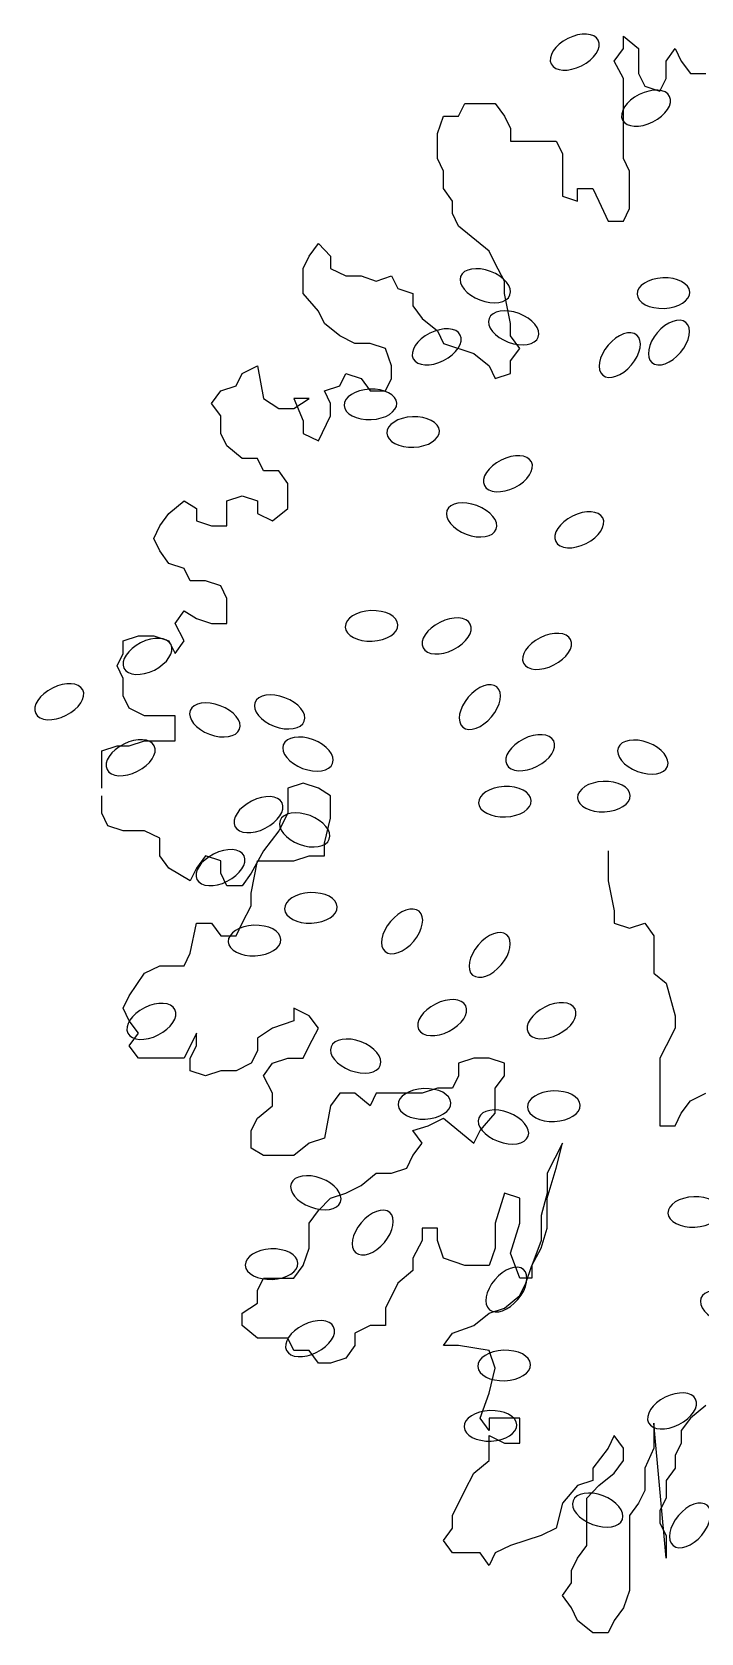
# Model space of a CAD drawing. Header units: millimetres. Extents: x 11966 to 133335, y 1756 to 88592.
# Drawn here: x 114283 to 115883, y 63762 to 67590 of the extents above; entities that cross this region are included whole.
import ezdxf

# ---------------------------------------------------------------- set-up
doc = ezdxf.new("R2010")
doc.units = ezdxf.units.MM

# ---------------------------------------------------------------- blocks, each defined once
blk = doc.blocks.new('A$C0DF638D0')
at = {"color": 66}
for p, q in [((1.3862, 4.0332), (1.408, 4.0631)), ((1.408, 4.0631), (1.408, 4.093)), ((1.408, 4.093), (1.4445, 4.0631)), ((1.4445, 4.0631), (1.4445, 4.0033)), ((1.5102, 4.0332), (1.5321, 4.0631)), ((1.5321, 4.0631), (1.5467, 4.0332)), ((1.408, 3.9914), (1.3862, 4.0332)), ((1.5102, 3.9914), (1.5102, 4.0332)), ((1.5467, 4.0332), (1.5686, 4.0033)), ((1.408, 3.8002), (1.408, 3.9914)), ((1.4445, 4.0033), (1.4591, 3.9735)), ((1.4956, 3.9615), (1.5102, 3.9914)), ((1.5686, 4.0033), (1.6051, 4.0033)), ((1.4591, 3.9735), (1.4956, 3.9615)), ((1.014, 3.9018), (1.0286, 3.9316)), ((1.0286, 3.9316), (1.1016, 3.9316)), ((1.1016, 3.9316), (1.1235, 3.9018)), ((0.963, 3.8599), (0.9776, 3.9018)), ((0.9776, 3.9018), (1.014, 3.9018)), ((1.1235, 3.9018), (1.1381, 3.8719)), ((1.1381, 3.8719), (1.1381, 3.842)), ((0.963, 3.8002), (0.963, 3.8599)), ((1.1381, 3.842), (1.2475, 3.842)), ((1.2475, 3.842), (1.2621, 3.8121)), ((0.9776, 3.7703), (0.963, 3.8002)), ((1.2621, 3.8121), (1.2621, 3.7106)), ((1.4226, 3.7703), (1.408, 3.8002)), ((0.9776, 3.7285), (0.9776, 3.7703)), ((1.4226, 3.6807), (1.4226, 3.7703)), ((0.9994, 3.6986), (0.9776, 3.7285)), ((1.2986, 3.6986), (1.2986, 3.7285)), ((1.2986, 3.7285), (1.3351, 3.7285)), ((1.3351, 3.7285), (1.3497, 3.6986)), ((0.9994, 3.6687), (0.9994, 3.6986)), ((1.2621, 3.7106), (1.2986, 3.6986)), ((1.3497, 3.6986), (1.3716, 3.6508)), ((1.408, 3.6508), (1.4226, 3.6807)), ((1.014, 3.6389), (0.9994, 3.6687)), ((1.087, 3.5791), (1.014, 3.6389)), ((1.3716, 3.6508), (1.408, 3.6508)), ((0.6419, 3.5373), (0.6565, 3.5672)), ((0.6565, 3.5672), (0.6784, 3.597)), ((0.6784, 3.597), (0.7076, 3.5672)), ((0.7076, 3.5672), (0.7076, 3.5373)), ((1.1016, 3.5492), (1.087, 3.5791)), ((0.6419, 3.4775), (0.6419, 3.5373)), ((0.7076, 3.5373), (0.7441, 3.5194)), ((1.1235, 3.5074), (1.1016, 3.5492)), ((0.7441, 3.5194), (0.7806, 3.5194)), ((0.7806, 3.5194), (0.817, 3.5074)), ((0.817, 3.5074), (0.8535, 3.5194)), ((0.8535, 3.5194), (0.8681, 3.4895)), ((0.8681, 3.4895), (0.9046, 3.4775)), ((1.1235, 3.4775), (1.1235, 3.5074)), ((0.6784, 3.4357), (0.6419, 3.4775)), ((0.9046, 3.4775), (0.9046, 3.4477)), ((0.9046, 3.4477), (0.9265, 3.4178)), ((1.1381, 3.4058), (1.1235, 3.4775)), ((0.693, 3.4058), (0.6784, 3.4357)), ((0.9265, 3.4178), (0.963, 3.3879)), ((0.7295, 3.376), (0.693, 3.4058)), ((0.766, 3.358), (0.7295, 3.376)), ((0.963, 3.3879), (0.9776, 3.358)), ((1.1381, 3.376), (1.1381, 3.4058)), ((1.16, 3.3461), (1.1381, 3.376)), ((0.8024, 3.358), (0.766, 3.358)), ((0.8389, 3.3461), (0.8024, 3.358)), ((0.8535, 3.3043), (0.8389, 3.3461)), ((0.9776, 3.358), (1.0505, 3.3341)), ((1.0505, 3.3341), (1.087, 3.3043)), ((1.1381, 3.3162), (1.16, 3.3461)), ((0.496, 3.2863), (0.5325, 3.3043)), ((0.5325, 3.3043), (0.5471, 3.2266)), ((0.8535, 3.2744), (0.8535, 3.3043)), ((1.087, 3.3043), (1.1016, 3.2744)), ((1.1381, 3.2863), (1.1381, 3.3162)), ((0.4449, 3.2445), (0.4814, 3.2565)), ((0.4814, 3.2565), (0.496, 3.2863)), ((0.693, 3.2445), (0.7295, 3.2565)), ((0.7295, 3.2565), (0.7441, 3.2863)), ((0.7441, 3.2863), (0.7806, 3.2744)), ((0.7806, 3.2744), (0.8024, 3.2445)), ((0.8389, 3.2445), (0.8535, 3.2744)), ((1.1016, 3.2744), (1.1381, 3.2863)), ((0.423, 3.2146), (0.4449, 3.2445)), ((0.5471, 3.2266), (0.5835, 3.2027)), ((0.62, 3.2027), (0.6565, 3.2266)), ((0.6565, 3.2266), (0.62, 3.2266)), ((0.62, 3.2266), (0.6419, 3.1728)), ((0.7076, 3.2146), (0.693, 3.2445)), ((0.8024, 3.2445), (0.8389, 3.2445)), ((0.4449, 3.1848), (0.423, 3.2146)), ((0.4449, 3.1429), (0.4449, 3.1848)), ((0.5835, 3.2027), (0.62, 3.2027)), ((0.6784, 3.125), (0.7076, 3.1848)), ((0.7076, 3.1848), (0.7076, 3.2146)), ((0.4595, 3.113), (0.4449, 3.1429)), ((0.6419, 3.1728), (0.6419, 3.1429)), ((0.6419, 3.1429), (0.6784, 3.125)), ((0.496, 3.0832), (0.4595, 3.113)), ((0.5325, 3.0832), (0.496, 3.0832)), ((0.5471, 3.0533), (0.5325, 3.0832)), ((0.5835, 3.0533), (0.5471, 3.0533)), ((0.6054, 3.0234), (0.5835, 3.0533)), ((0.4595, 2.9816), (0.496, 2.9935)), ((0.496, 2.9935), (0.5325, 2.9816)), ((0.6054, 2.9637), (0.6054, 3.0234)), ((0.299, 2.9218), (0.3209, 2.9517)), ((0.3209, 2.9517), (0.3574, 2.9816)), ((0.3574, 2.9816), (0.3865, 2.9637)), ((0.3865, 2.9637), (0.3865, 2.9338)), ((0.4595, 2.9218), (0.4595, 2.9816)), ((0.5325, 2.9816), (0.5325, 2.9517)), ((0.5325, 2.9517), (0.569, 2.9338)), ((0.569, 2.9338), (0.6054, 2.9637)), ((0.2844, 2.892), (0.299, 2.9218)), ((0.3865, 2.9338), (0.423, 2.9218)), ((0.423, 2.9218), (0.4595, 2.9218)), ((0.299, 2.8621), (0.2844, 2.892)), ((0.3209, 2.8322), (0.299, 2.8621)), ((0.3574, 2.8203), (0.3209, 2.8322)), ((0.3719, 2.7904), (0.3574, 2.8203)), ((0.4084, 2.7904), (0.3719, 2.7904)), ((0.4449, 2.7784), (0.4084, 2.7904)), ((0.4595, 2.7486), (0.4449, 2.7784)), ((0.3355, 2.6888), (0.3574, 2.7187)), ((0.3574, 2.7187), (0.3865, 2.7008)), ((0.4595, 2.6888), (0.4595, 2.7486)), ((0.3574, 2.647), (0.3355, 2.6888)), ((0.3865, 2.7008), (0.423, 2.6888)), ((0.423, 2.6888), (0.4595, 2.6888)), ((0.2114, 2.647), (0.2479, 2.6589)), ((0.2114, 2.6171), (0.2114, 2.647)), ((0.2479, 2.6589), (0.2844, 2.6589)), ((0.2844, 2.6589), (0.3209, 2.647)), ((0.3209, 2.647), (0.3355, 2.6171)), ((0.3355, 2.6171), (0.3574, 2.647)), ((0.1968, 2.5872), (0.2114, 2.6171)), ((0.2114, 2.5574), (0.1968, 2.5872)), ((0.2114, 2.5155), (0.2114, 2.5574)), ((0.226, 2.4857), (0.2114, 2.5155)), ((0.2625, 2.4677), (0.226, 2.4857)), ((0.3355, 2.4677), (0.2625, 2.4677)), ((0.3355, 2.408), (0.3355, 2.4677)), ((0.1604, 2.3841), (0.1968, 2.396)), ((0.1604, 2.2945), (0.1604, 2.3841)), ((0.1968, 2.396), (0.226, 2.396)), ((0.226, 2.396), (0.2625, 2.408)), ((0.2625, 2.408), (0.3355, 2.408))]:
    blk.add_line(p, q, dxfattribs=at)
at = {"color": 62}
for p, q in [((0.6419, 2.3064), (0.6054, 2.2945)), ((0.6784, 2.2945), (0.6419, 2.3064)), ((0.1604, 2.2347), (0.1604, 2.2765)), ((0.6054, 2.2945), (0.6054, 2.2347)), ((0.7076, 2.2765), (0.6784, 2.2945)), ((0.7076, 2.2228), (0.7076, 2.2765)), ((0.1749, 2.2048), (0.1604, 2.2347)), ((0.6054, 2.2347), (0.5835, 2.1929)), ((0.693, 2.163), (0.7076, 2.2228)), ((0.2114, 2.1929), (0.1749, 2.2048)), ((0.2625, 2.1929), (0.2114, 2.1929)), ((0.299, 2.175), (0.2625, 2.1929)), ((0.5835, 2.1929), (0.5471, 2.1451)), ((0.299, 2.1331), (0.299, 2.175)), ((0.5471, 2.1451), (0.5179, 2.0913)), ((0.693, 2.1331), (0.693, 2.163)), ((0.3209, 2.1032), (0.299, 2.1331)), ((0.4084, 2.1331), (0.3865, 2.1032)), ((0.4449, 2.1212), (0.4084, 2.1331)), ((0.4449, 2.0913), (0.4449, 2.1212)), ((0.5179, 2.0435), (0.5325, 2.1212)), ((0.5325, 2.1212), (0.62, 2.1212)), ((0.62, 2.1212), (0.6565, 2.1331)), ((0.6565, 2.1331), (0.693, 2.1331)), ((0.3719, 2.0734), (0.3209, 2.1032)), ((0.3865, 2.1032), (0.3719, 2.0734)), ((0.4595, 2.0614), (0.4449, 2.0913)), ((0.5179, 2.0913), (0.496, 2.0614)), ((0.496, 2.0614), (0.4595, 2.0614)), ((0.5179, 2.0136), (0.5179, 2.0435)), ((0.496, 1.9718), (0.5179, 2.0136)), ((0.3719, 1.9001), (0.3865, 1.9718)), ((0.3865, 1.9718), (0.423, 1.9718)), ((0.423, 1.9718), (0.4449, 1.9419)), ((0.4814, 1.9419), (0.496, 1.9718)), ((0.4449, 1.9419), (0.4814, 1.9419)), ((0.3574, 1.8702), (0.3719, 1.9001)), ((0.226, 1.7985), (0.2625, 1.8523)), ((0.2625, 1.8523), (0.299, 1.8702)), ((0.299, 1.8702), (0.3574, 1.8702)), ((0.2114, 1.7686), (0.226, 1.7985)), ((0.226, 1.7388), (0.2114, 1.7686)), ((0.6565, 1.7507), (0.62, 1.7686)), ((0.62, 1.7686), (0.62, 1.7388)), ((0.2479, 1.7089), (0.226, 1.7388)), ((0.62, 1.7388), (0.569, 1.7208)), ((0.6784, 1.7208), (0.6565, 1.7507)), ((0.226, 1.679), (0.2479, 1.7089)), ((0.3865, 1.7089), (0.3574, 1.6491)), ((0.3865, 1.679), (0.3865, 1.7089)), ((0.569, 1.7208), (0.5325, 1.6969)), ((0.5325, 1.6969), (0.5325, 1.6671)), ((0.6565, 1.679), (0.6784, 1.7208)), ((0.2479, 1.6491), (0.226, 1.679)), ((0.3574, 1.6491), (0.2479, 1.6491)), ((0.3719, 1.6491), (0.3865, 1.679)), ((0.3719, 1.6193), (0.3719, 1.6491)), ((0.5325, 1.6671), (0.5179, 1.6372)), ((0.569, 1.6372), (0.6054, 1.6491)), ((0.6054, 1.6491), (0.6419, 1.6491)), ((0.6419, 1.6491), (0.6565, 1.679)), ((1.0505, 1.6491), (1.014, 1.6372)), ((1.087, 1.6491), (1.0505, 1.6491)), ((1.1235, 1.6372), (1.087, 1.6491)), ((0.4084, 1.6073), (0.3719, 1.6193)), ((0.4449, 1.6193), (0.4084, 1.6073)), ((0.4814, 1.6193), (0.4449, 1.6193)), ((0.5179, 1.6372), (0.4814, 1.6193)), ((0.5471, 1.6073), (0.569, 1.6372)), ((1.014, 1.6372), (1.014, 1.6073)), ((1.1235, 1.6073), (1.1235, 1.6372)), ((0.569, 1.5655), (0.5471, 1.6073)), ((0.963, 1.5774), (0.9265, 1.5655)), ((0.9994, 1.5774), (0.963, 1.5774)), ((1.014, 1.6073), (0.9994, 1.5774)), ((1.1016, 1.5774), (1.1235, 1.6073)), ((1.1016, 1.5177), (1.1016, 1.5774)), ((0.5325, 1.5057), (0.569, 1.5356)), ((0.569, 1.5356), (0.569, 1.5655)), ((0.7076, 1.5356), (0.693, 1.4579)), ((0.7295, 1.5655), (0.7076, 1.5356)), ((0.766, 1.5655), (0.7295, 1.5655)), ((0.8024, 1.5356), (0.766, 1.5655)), ((0.817, 1.5655), (0.8024, 1.5356)), ((0.9265, 1.5655), (0.817, 1.5655)), ((0.5179, 1.4759), (0.5325, 1.5057)), ((0.9411, 1.4878), (0.9776, 1.5057)), ((0.9776, 1.5057), (1.0505, 1.446)), ((1.0651, 1.4759), (1.1016, 1.5177)), ((0.5179, 1.434), (0.5179, 1.4759)), ((0.693, 1.4579), (0.6565, 1.446)), ((0.9046, 1.4759), (0.9411, 1.4878)), ((0.9265, 1.446), (0.9046, 1.4759)), ((1.0505, 1.446), (1.0651, 1.4759)), ((0.5471, 1.4161), (0.5179, 1.434)), ((0.6565, 1.446), (0.62, 1.4161)), ((0.9046, 1.4161), (0.9265, 1.446)), ((1.2621, 1.446), (1.2256, 1.3743)), ((1.2475, 1.3862), (1.2621, 1.446)), ((0.62, 1.4161), (0.5471, 1.4161)), ((0.8535, 1.3743), (0.89, 1.3862)), ((0.89, 1.3862), (0.9046, 1.4161)), ((1.2256, 1.3145), (1.2475, 1.3862)), ((0.7441, 1.3265), (0.7806, 1.3444)), ((0.7806, 1.3444), (0.817, 1.3743)), ((0.817, 1.3743), (0.8535, 1.3743)), ((1.2256, 1.3743), (1.2256, 1.3265)), ((0.6784, 1.2847), (0.7076, 1.3145)), ((0.7076, 1.3145), (0.7441, 1.3265)), ((1.1235, 1.3265), (1.1016, 1.2548)), ((1.16, 1.3145), (1.1235, 1.3265)), ((1.16, 1.2548), (1.16, 1.3145)), ((1.2256, 1.3265), (1.211, 1.2727)), ((1.2256, 1.2428), (1.2256, 1.3145)), ((0.6565, 1.2548), (0.6784, 1.2847)), ((1.211, 1.2727), (1.211, 1.213)), ((0.6565, 1.195), (0.6565, 1.2548)), ((0.963, 1.2428), (0.9265, 1.2428)), ((0.9265, 1.2428), (0.9265, 1.213)), ((0.963, 1.213), (0.963, 1.2428)), ((1.1016, 1.2548), (1.1016, 1.195)), ((1.1381, 1.1831), (1.16, 1.2548)), ((1.211, 1.195), (1.2256, 1.2428)), ((0.6419, 1.1532), (0.6565, 1.195)), ((0.9265, 1.213), (0.9046, 1.1711)), ((0.9776, 1.1711), (0.963, 1.213)), ((1.1016, 1.195), (1.087, 1.1532)), ((1.211, 1.213), (1.1892, 1.1532)), ((1.1892, 1.1532), (1.211, 1.195)), ((0.62, 1.1233), (0.6419, 1.1532)), ((0.9046, 1.1711), (0.9046, 1.1413)), ((1.0286, 1.1532), (0.9776, 1.1711)), ((1.087, 1.1532), (1.0286, 1.1532)), ((1.16, 1.1233), (1.1381, 1.1831)), ((1.1746, 1.1114), (1.1892, 1.1532)), ((1.1892, 1.1532), (1.1892, 1.1233)), ((0.5325, 1.0935), (0.5471, 1.1233)), ((0.5471, 1.1233), (0.62, 1.1233)), ((0.8681, 1.1114), (0.8389, 1.0516)), ((0.9046, 1.1413), (0.8681, 1.1114)), ((1.1892, 1.1233), (1.16, 1.1233)), ((1.16, 1.0815), (1.1746, 1.1114)), ((0.5325, 1.0636), (0.5325, 1.0935)), ((1.1235, 1.0516), (1.16, 1.0815)), ((0.496, 1.0397), (0.5325, 1.0636)), ((0.496, 1.0098), (0.496, 1.0397)), ((0.8389, 1.0516), (0.8389, 1.0098)), ((1.0505, 1.0098), (1.087, 1.0397)), ((1.087, 1.0397), (1.1235, 1.0516)), ((0.5325, 0.9799), (0.496, 1.0098)), ((0.8024, 1.0098), (0.766, 0.9919)), ((0.8389, 1.0098), (0.8024, 1.0098)), ((0.9994, 0.9919), (1.0505, 1.0098)), ((0.6054, 0.9799), (0.5325, 0.9799)), ((0.62, 0.95), (0.6054, 0.9799)), ((0.766, 0.962), (0.7441, 0.9321)), ((0.766, 0.9919), (0.766, 0.962)), ((0.9776, 0.962), (0.9994, 0.9919)), ((1.014, 0.962), (0.9776, 0.962)), ((1.087, 0.95), (1.014, 0.962)), ((0.6565, 0.95), (0.62, 0.95)), ((0.6784, 0.9202), (0.6565, 0.95)), ((0.7076, 0.9202), (0.6784, 0.9202)), ((0.7441, 0.9321), (0.7076, 0.9202)), ((1.1016, 0.9082), (1.087, 0.95)), ((1.087, 0.8485), (1.1016, 0.9082)), ((1.0651, 0.7887), (1.087, 0.8485)), ((1.6051, 0.8186), (1.5686, 0.7887)), ((1.087, 0.7588), (1.0651, 0.7887)), ((1.16, 0.7887), (1.087, 0.7887)), ((1.087, 0.7887), (1.087, 0.7588)), ((1.16, 0.729), (1.16, 0.7887)), ((1.5102, 0.4541), (1.481, 0.7768)), ((1.481, 0.7768), (1.481, 0.717)), ((1.5686, 0.7887), (1.5467, 0.7588)), ((1.087, 0.6871), (1.087, 0.7469)), ((1.087, 0.7469), (1.1235, 0.729)), ((1.1235, 0.729), (1.16, 0.729)), ((1.3862, 0.7469), (1.3716, 0.717)), ((1.408, 0.717), (1.3862, 0.7469)), ((1.5467, 0.729), (1.5321, 0.6991)), ((1.5467, 0.7588), (1.5467, 0.729)), ((1.3716, 0.717), (1.3351, 0.6692)), ((1.408, 0.6871), (1.408, 0.717)), ((1.481, 0.717), (1.4591, 0.6692)), ((1.5321, 0.6991), (1.5321, 0.6692)), ((1.0286, 0.6154), (1.0505, 0.6573)), ((1.0505, 0.6573), (1.087, 0.6871)), ((1.3351, 0.6692), (1.3351, 0.6393)), ((1.3497, 0.6274), (1.3862, 0.6573)), ((1.3862, 0.6573), (1.408, 0.6871)), ((1.4591, 0.6692), (1.4591, 0.6154)), ((1.5321, 0.6692), (1.5102, 0.6393)), ((0.9994, 0.5557), (1.0286, 0.6154)), ((1.2986, 0.6274), (1.2621, 0.5856)), ((1.3351, 0.6393), (1.2986, 0.6274)), ((1.3205, 0.5975), (1.3497, 0.6274)), ((1.4591, 0.6154), (1.4445, 0.5856)), ((1.5102, 0.6393), (1.5102, 0.5975)), ((1.2621, 0.5856), (1.2475, 0.5258)), ((1.3205, 0.484), (1.3205, 0.5975)), ((1.4445, 0.5856), (1.4226, 0.5557)), ((1.5102, 0.5975), (1.4956, 0.5676)), ((0.9994, 0.5258), (0.9994, 0.5557)), ((1.4226, 0.5557), (1.4226, 0.3764)), ((1.4956, 0.5676), (1.4956, 0.5378)), ((1.4956, 0.5378), (1.5102, 0.5079)), ((0.9776, 0.4959), (0.9994, 0.5258)), ((1.211, 0.5079), (1.1381, 0.484)), ((1.2475, 0.5258), (1.211, 0.5079)), ((1.5102, 0.5079), (1.5102, 0.4541)), ((0.9994, 0.4661), (0.9776, 0.4959)), ((1.0651, 0.4661), (0.9994, 0.4661)), ((1.087, 0.4362), (1.0651, 0.4661)), ((1.1016, 0.4661), (1.087, 0.4362)), ((1.1381, 0.484), (1.1016, 0.4661)), ((1.2986, 0.4541), (1.3205, 0.484)), ((1.284, 0.4242), (1.2986, 0.4541)), ((1.284, 0.3944), (1.284, 0.4242)), ((1.2621, 0.3645), (1.284, 0.3944)), ((1.284, 0.3346), (1.2621, 0.3645)), ((1.4226, 0.3764), (1.408, 0.3346)), ((1.2986, 0.3047), (1.284, 0.3346)), ((1.408, 0.3346), (1.3862, 0.3047)), ((1.3351, 0.2749), (1.2986, 0.3047)), ((1.3716, 0.2749), (1.3351, 0.2749)), ((1.3862, 0.3047), (1.3716, 0.2749))]:
    blk.add_line(p, q, dxfattribs=at)
at = {"color": 64}
for p, q in [((1.3716, 2.1451), (1.3716, 2.0734)), ((1.3716, 2.0734), (1.3862, 2.0017)), ((1.3862, 2.0017), (1.3862, 1.9718)), ((1.3862, 1.9718), (1.4226, 1.9598)), ((1.4226, 1.9598), (1.4591, 1.9718)), ((1.4591, 1.9718), (1.481, 1.9419)), ((1.481, 1.9419), (1.481, 1.8523)), ((1.481, 1.8523), (1.5102, 1.8284)), ((1.5102, 1.8284), (1.5321, 1.7507)), ((1.5321, 1.7507), (1.5321, 1.7208)), ((1.5321, 1.7208), (1.5102, 1.679)), ((1.5102, 1.679), (1.4956, 1.6491)), ((1.4956, 1.6491), (1.4956, 1.4878)), ((1.5467, 1.5177), (1.5686, 1.5476)), ((1.5686, 1.5476), (1.6051, 1.5655)), ((1.5321, 1.4878), (1.5467, 1.5177)), ((1.4956, 1.4878), (1.5321, 1.4878))]:
    blk.add_line(p, q, dxfattribs=at)
at = {"color": 50, "extrusion": (0, 0, -1)}
for centre, major_axis in [((1.2916, 4.0546), (-0.0563, -0.0283)), ((1.4623, 3.9206), (-0.0563, -0.0283)), ((1.5039, 3.4784), (-0.063, -0.0027)), ((0.9616, 3.35), (-0.0563, -0.0283)), ((0.803, 3.2124), (-0.063, -0.0027)), ((0.905, 3.1464), (-0.063, -0.0027)), ((1.1318, 3.0466), (-0.0563, -0.0283)), ((1.3025, 2.9126), (-0.0563, -0.0283)), ((0.8058, 2.6828), (-0.063, -0.0027)), ((0.9853, 2.6587), (-0.0563, -0.0283)), ((0.2696, 2.6099), (-0.0563, -0.0283)), ((1.2255, 2.6219), (-0.0563, -0.0283)), ((0.0586, 2.5016), (-0.0563, -0.0283)), ((0.2293, 2.3677), (-0.0563, -0.0283)), ((1.1852, 2.3796), (-0.0563, -0.0283)), ((1.1247, 2.2624), (-0.063, -0.0027)), ((1.3615, 2.2746), (-0.063, -0.0027)), ((0.5351, 2.2315), (-0.0563, -0.0283)), ((0.4442, 2.1048), (-0.0563, -0.0283)), ((0.6606, 2.0086), (-0.063, -0.0027)), ((0.5257, 1.9304), (-0.063, -0.0027)), ((0.2789, 1.7372), (-0.0563, -0.0283)), ((0.9746, 1.7461), (-0.0563, -0.0283)), ((1.2362, 1.7388), (-0.0563, -0.0283)), ((0.9323, 1.54), (-0.063, -0.0027)), ((1.2417, 1.5344), (-0.063, -0.0027)), ((1.5778, 1.2815), (-0.063, -0.0027)), ((0.5665, 1.1567), (-0.063, -0.0027)), ((0.6584, 0.9786), (-0.0563, -0.0283)), ((1.1229, 0.9144), (-0.063, -0.0027)), ((1.5245, 0.8058), (-0.0563, -0.0283)), ((1.09, 0.7701), (-0.063, -0.0027))]:
    blk.add_ellipse(centre, major_axis=major_axis, ratio=0.578492, start_param=3.141593, end_param=9.424778, dxfattribs=at)
for centre, major_axis in [((1.0777, 3.4962), (-0.059, 0.0222)), ((1.1456, 3.3955), (-0.059, 0.0222)), ((1.5171, 3.3603), (-0.0407, -0.0481)), ((1.3994, 3.3302), (-0.0407, -0.0481)), ((1.0449, 2.9362), (-0.059, 0.0222)), ((1.0648, 2.4887), (-0.0407, -0.0481)), ((0.4308, 2.4579), (-0.059, 0.0222)), ((0.5856, 2.477), (-0.059, 0.0222)), ((0.6535, 2.3763), (-0.059, 0.0222)), ((1.4546, 2.3691), (-0.059, 0.0222)), ((0.6456, 2.195), (-0.059, 0.0222)), ((0.8786, 1.9523), (-0.0407, -0.0481)), ((1.0882, 1.896), (-0.0407, -0.0481)), ((0.7676, 1.6542), (-0.059, 0.0222)), ((1.1211, 1.4846), (-0.059, 0.0222)), ((0.6723, 1.3275), (-0.059, 0.0222)), ((0.8084, 1.2321), (-0.0407, -0.0481)), ((1.1281, 1.0959), (-0.0407, -0.0481)), ((1.6526, 1.0531), (-0.059, 0.0222)), ((1.3467, 0.5687), (-0.059, 0.0222)), ((1.5676, 0.5321), (-0.0407, -0.0481))]:
    blk.add_ellipse(centre, major_axis=major_axis, ratio=0.578492, dxfattribs=at)

msp = doc.modelspace()

# ---------------------------------------------------------------- block references
at = {"xscale": 1000, "yscale": 1000, "zscale": 1000}
msp.add_blockref('A$C0DF638D0', (114289.7, 63487.1), dxfattribs=at)

doc.saveas('drawing.dxf')
